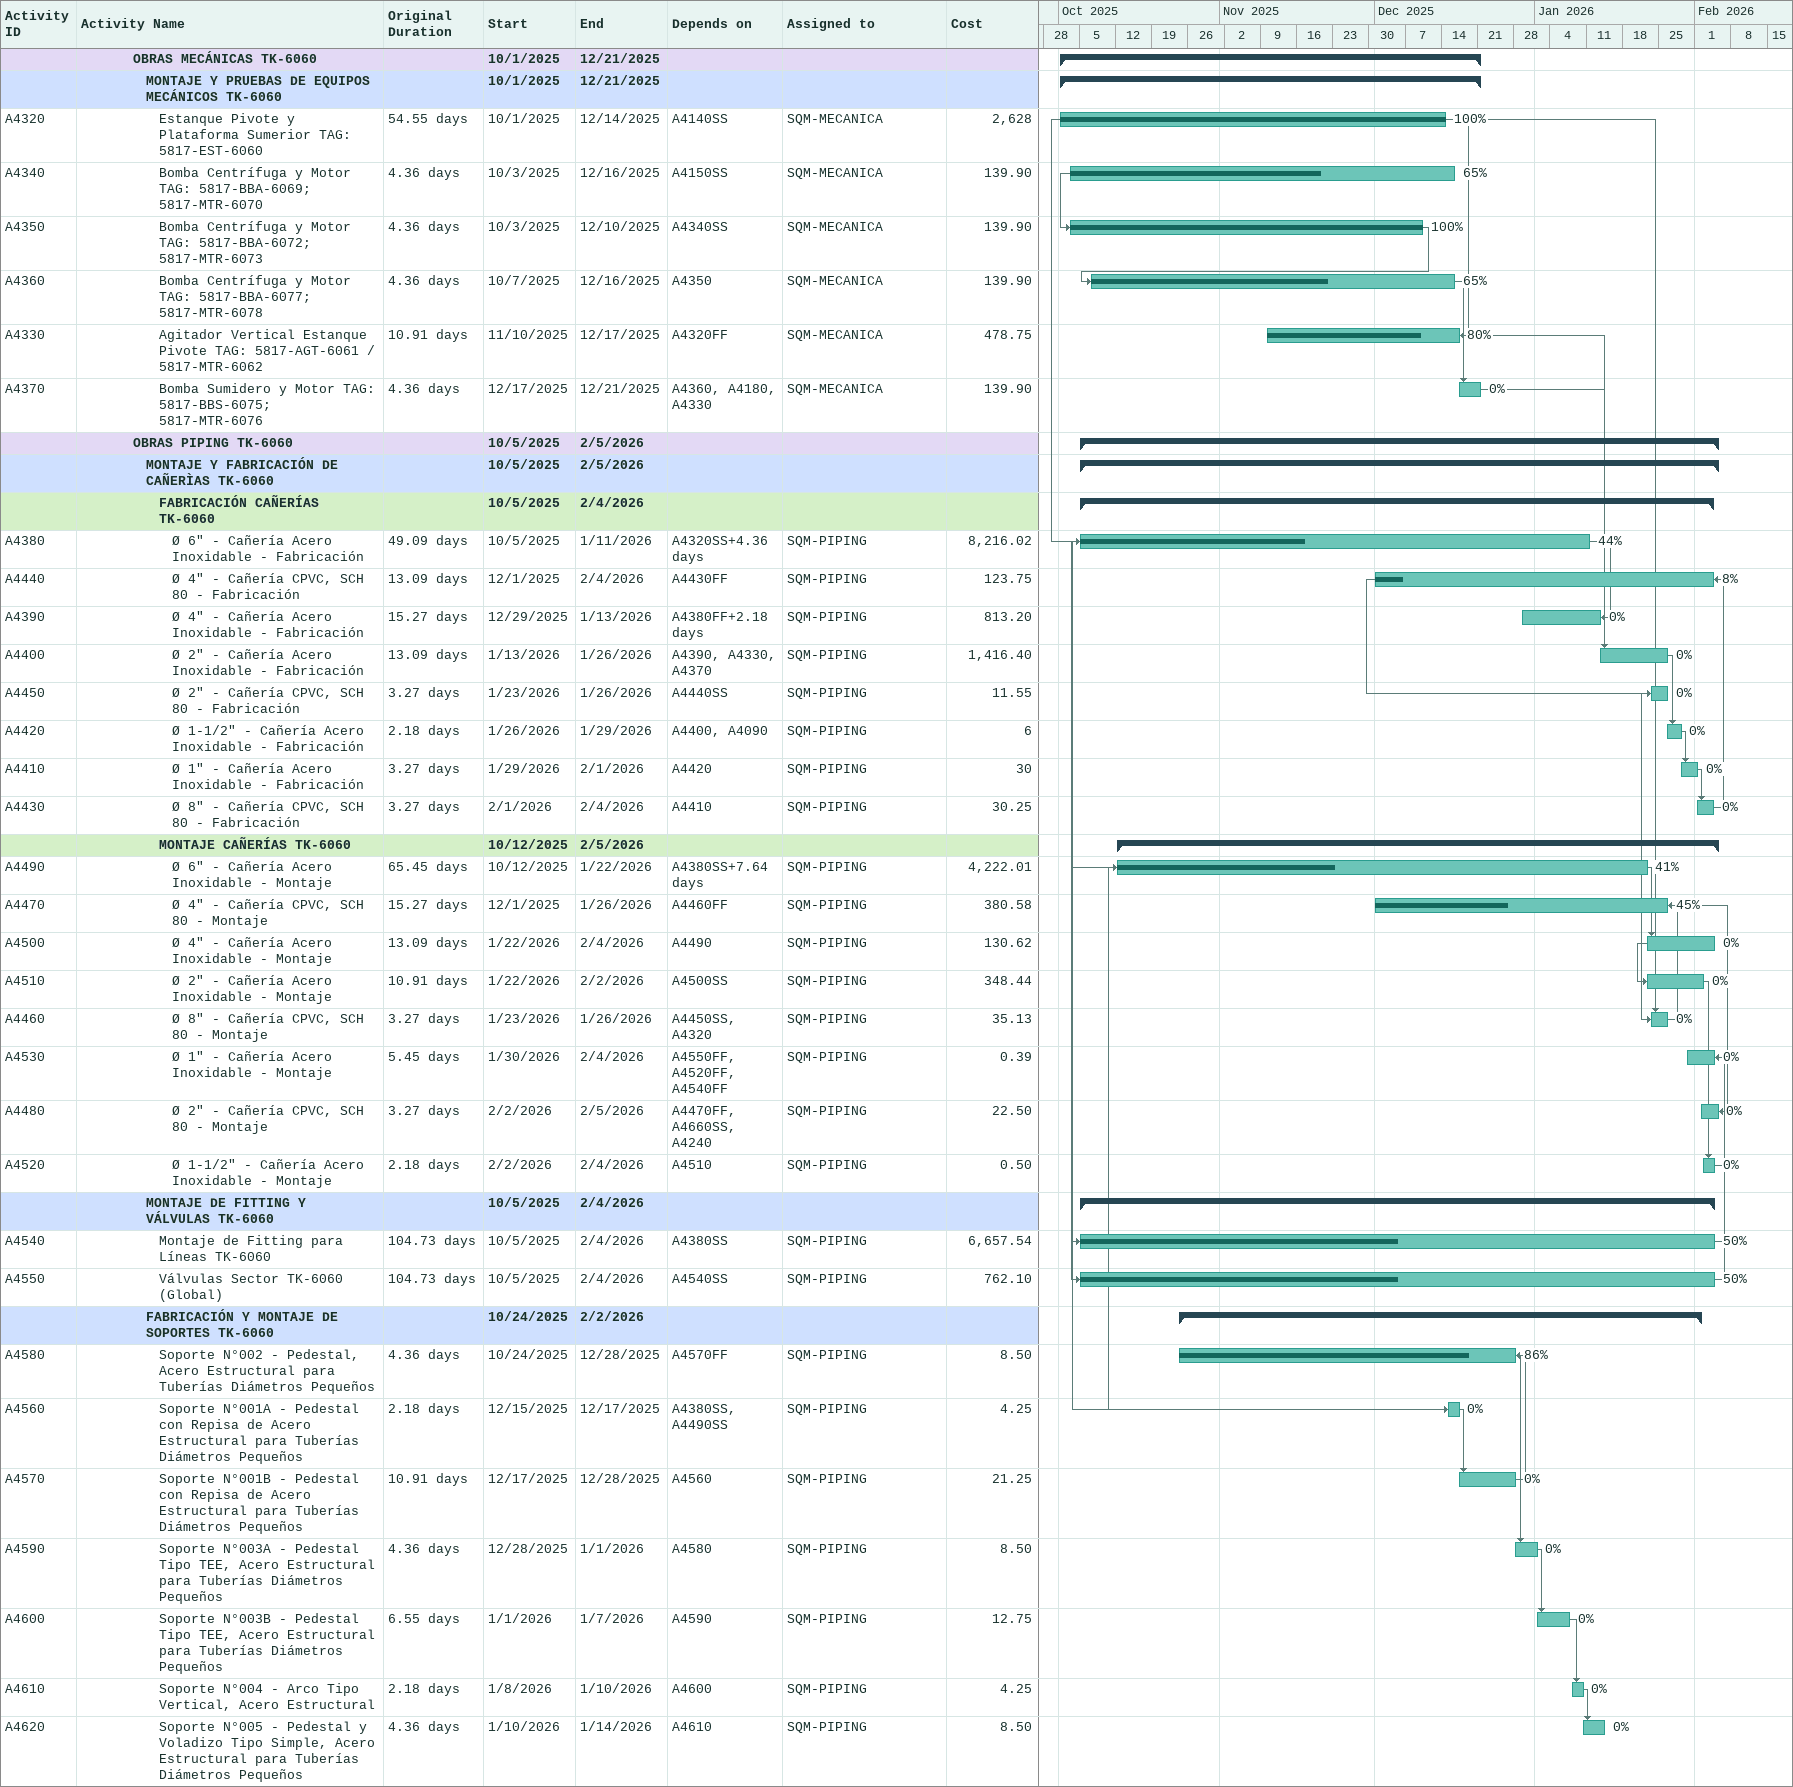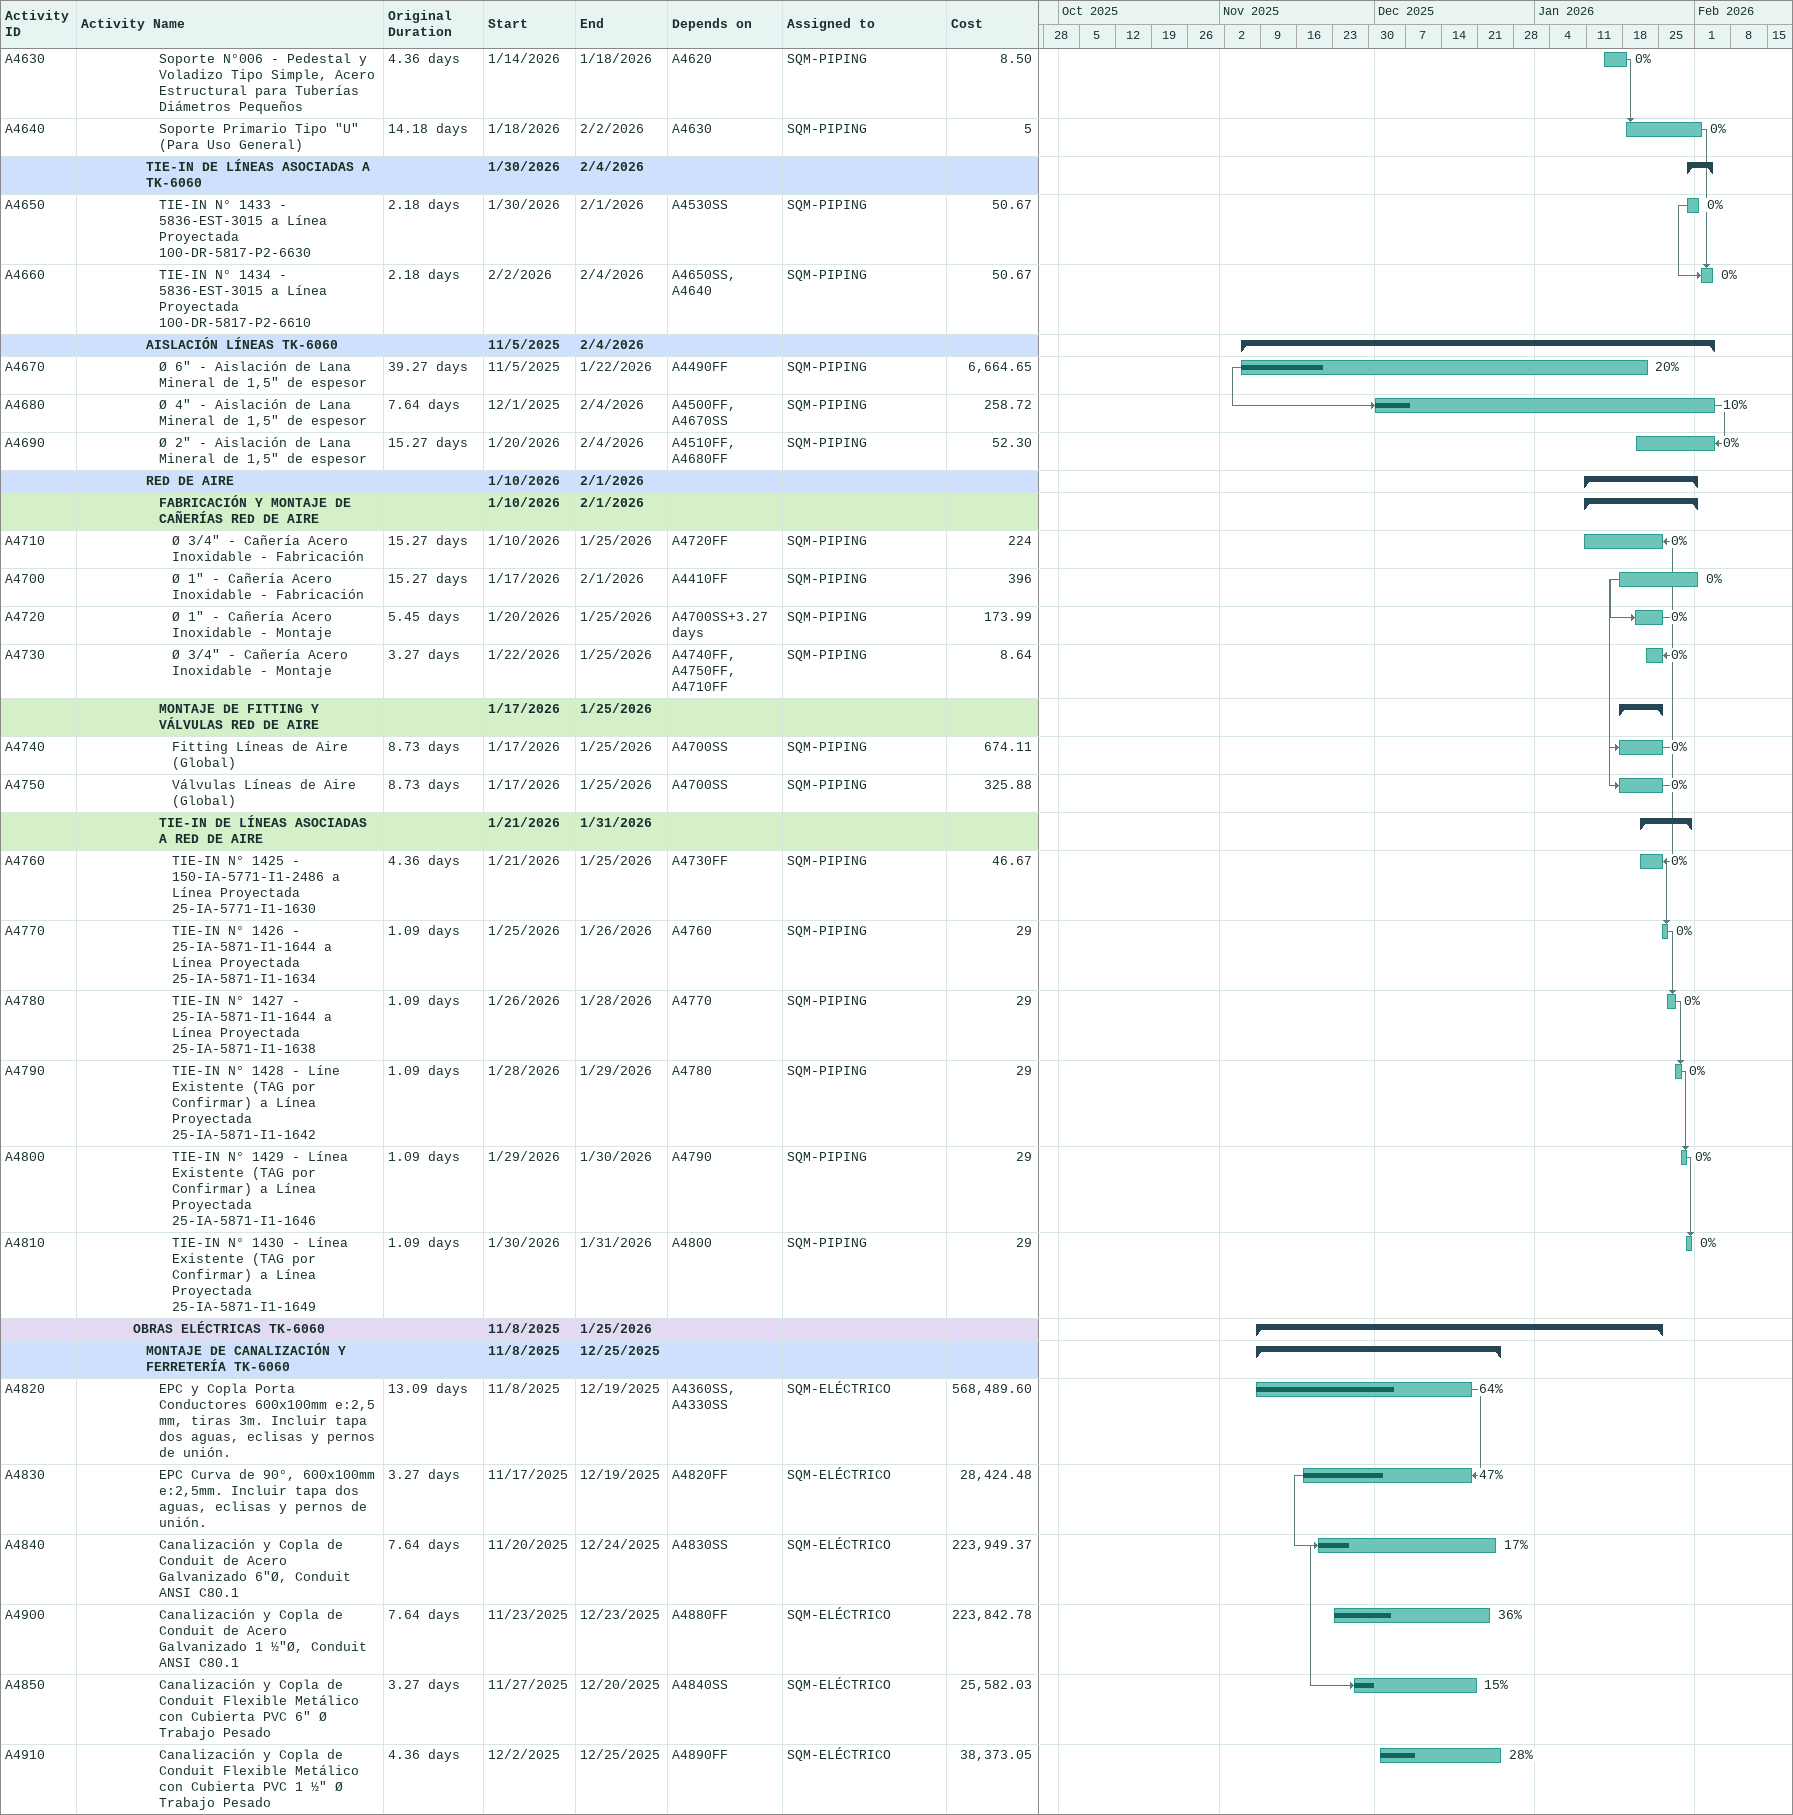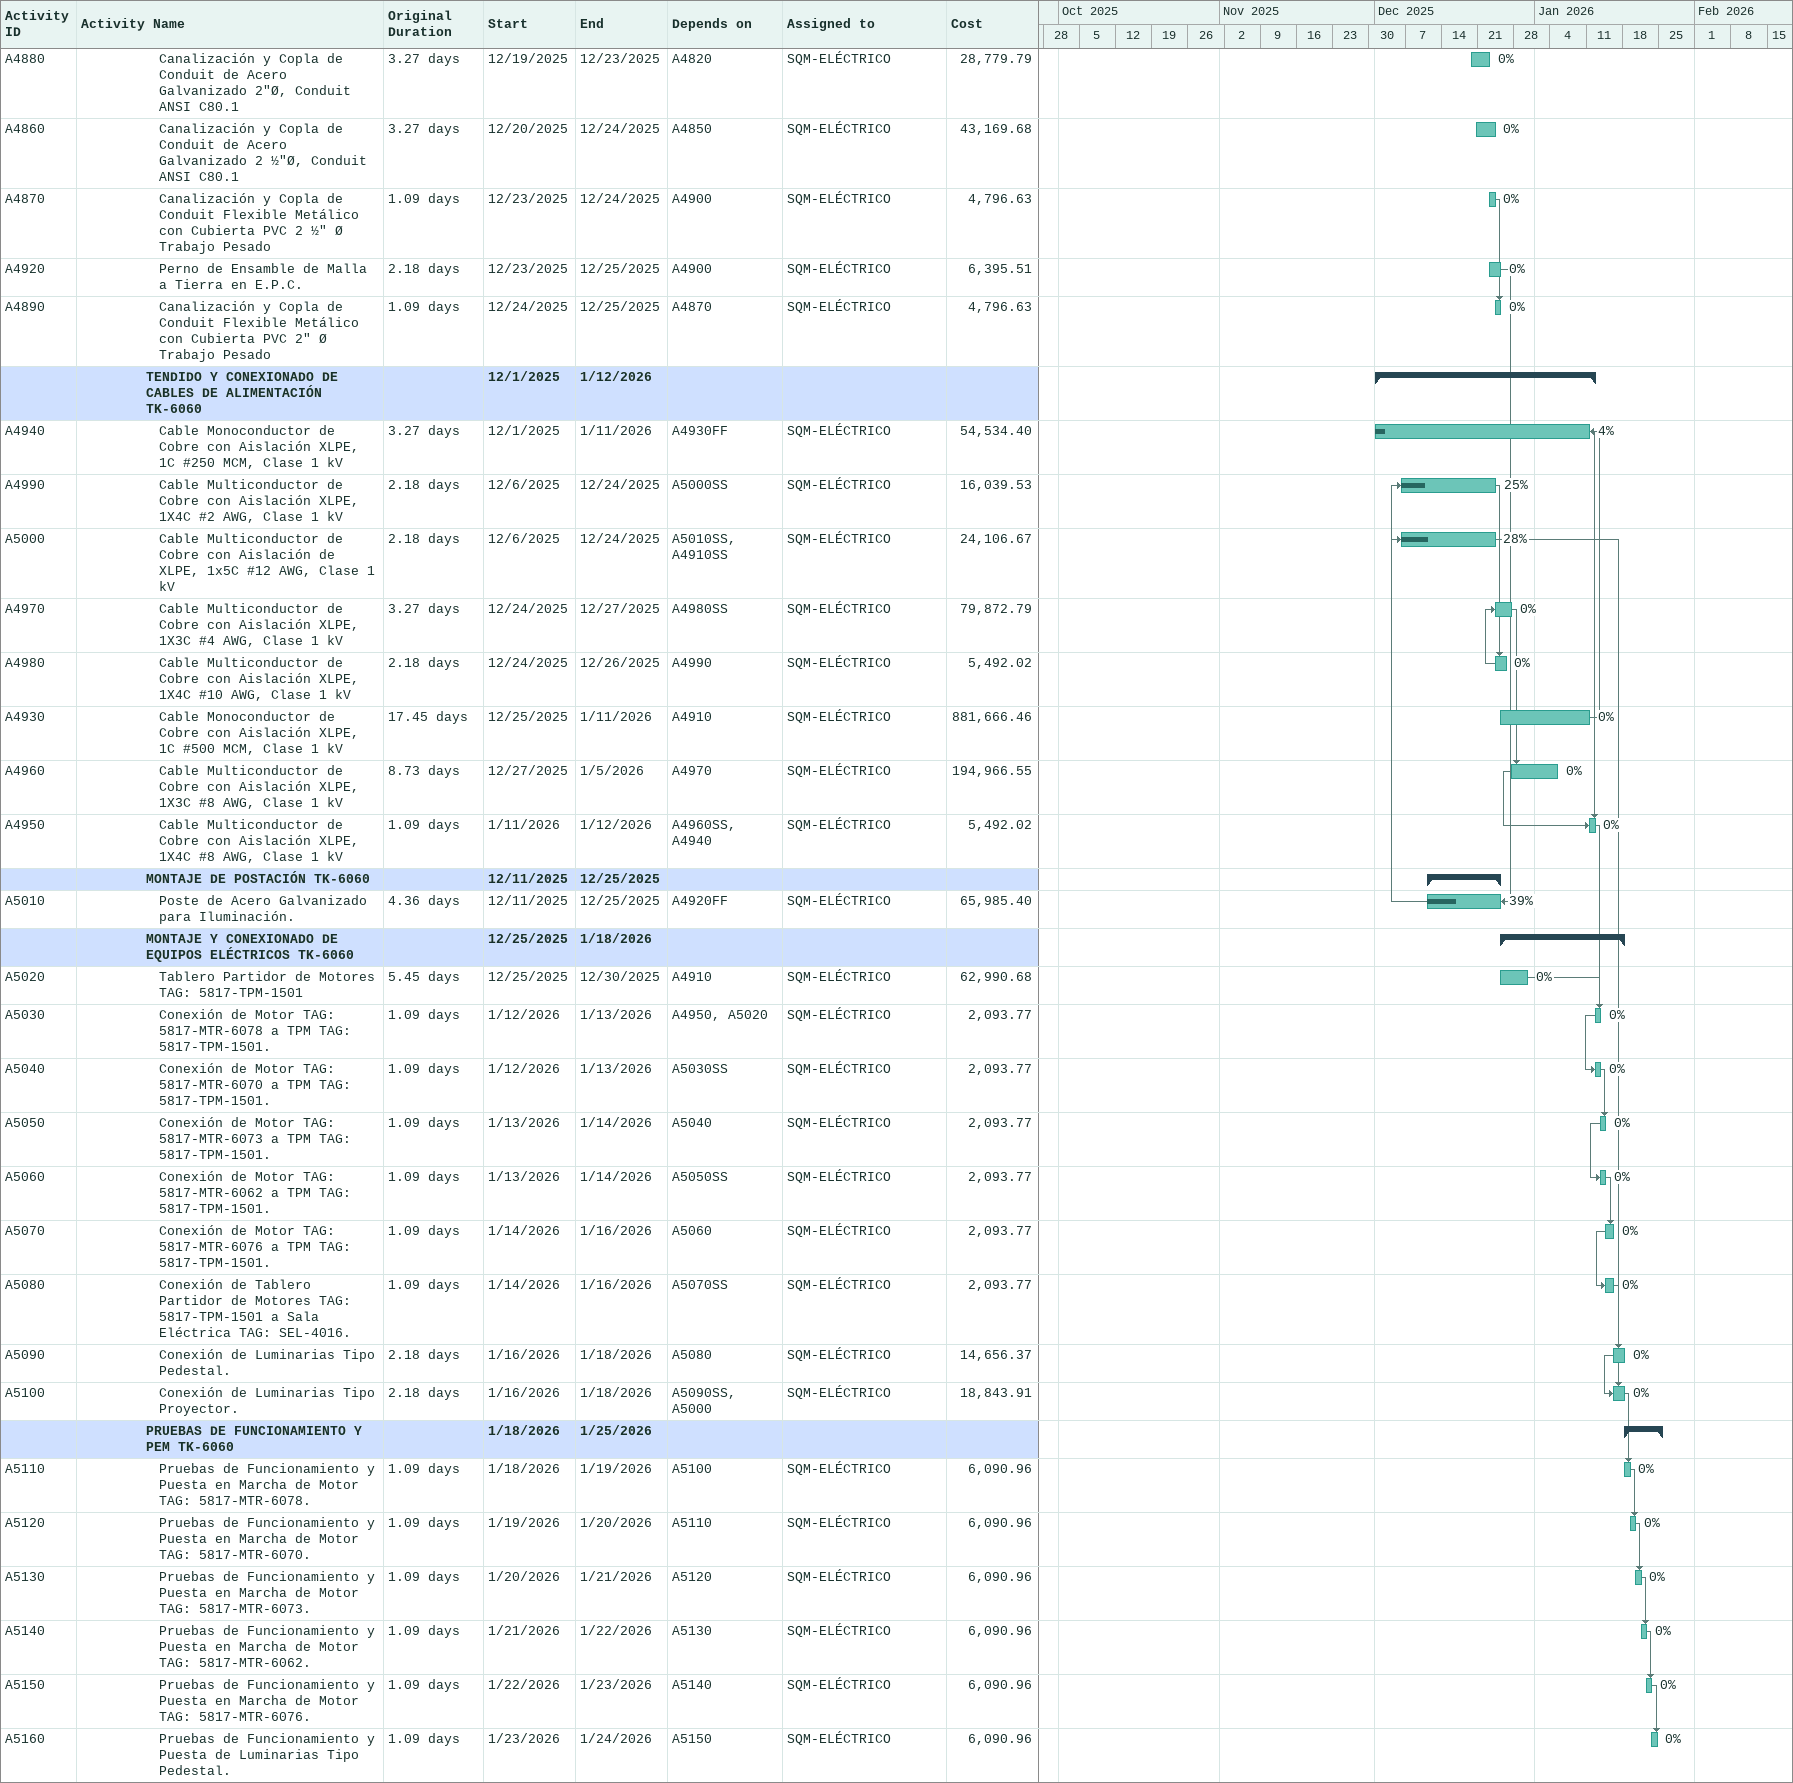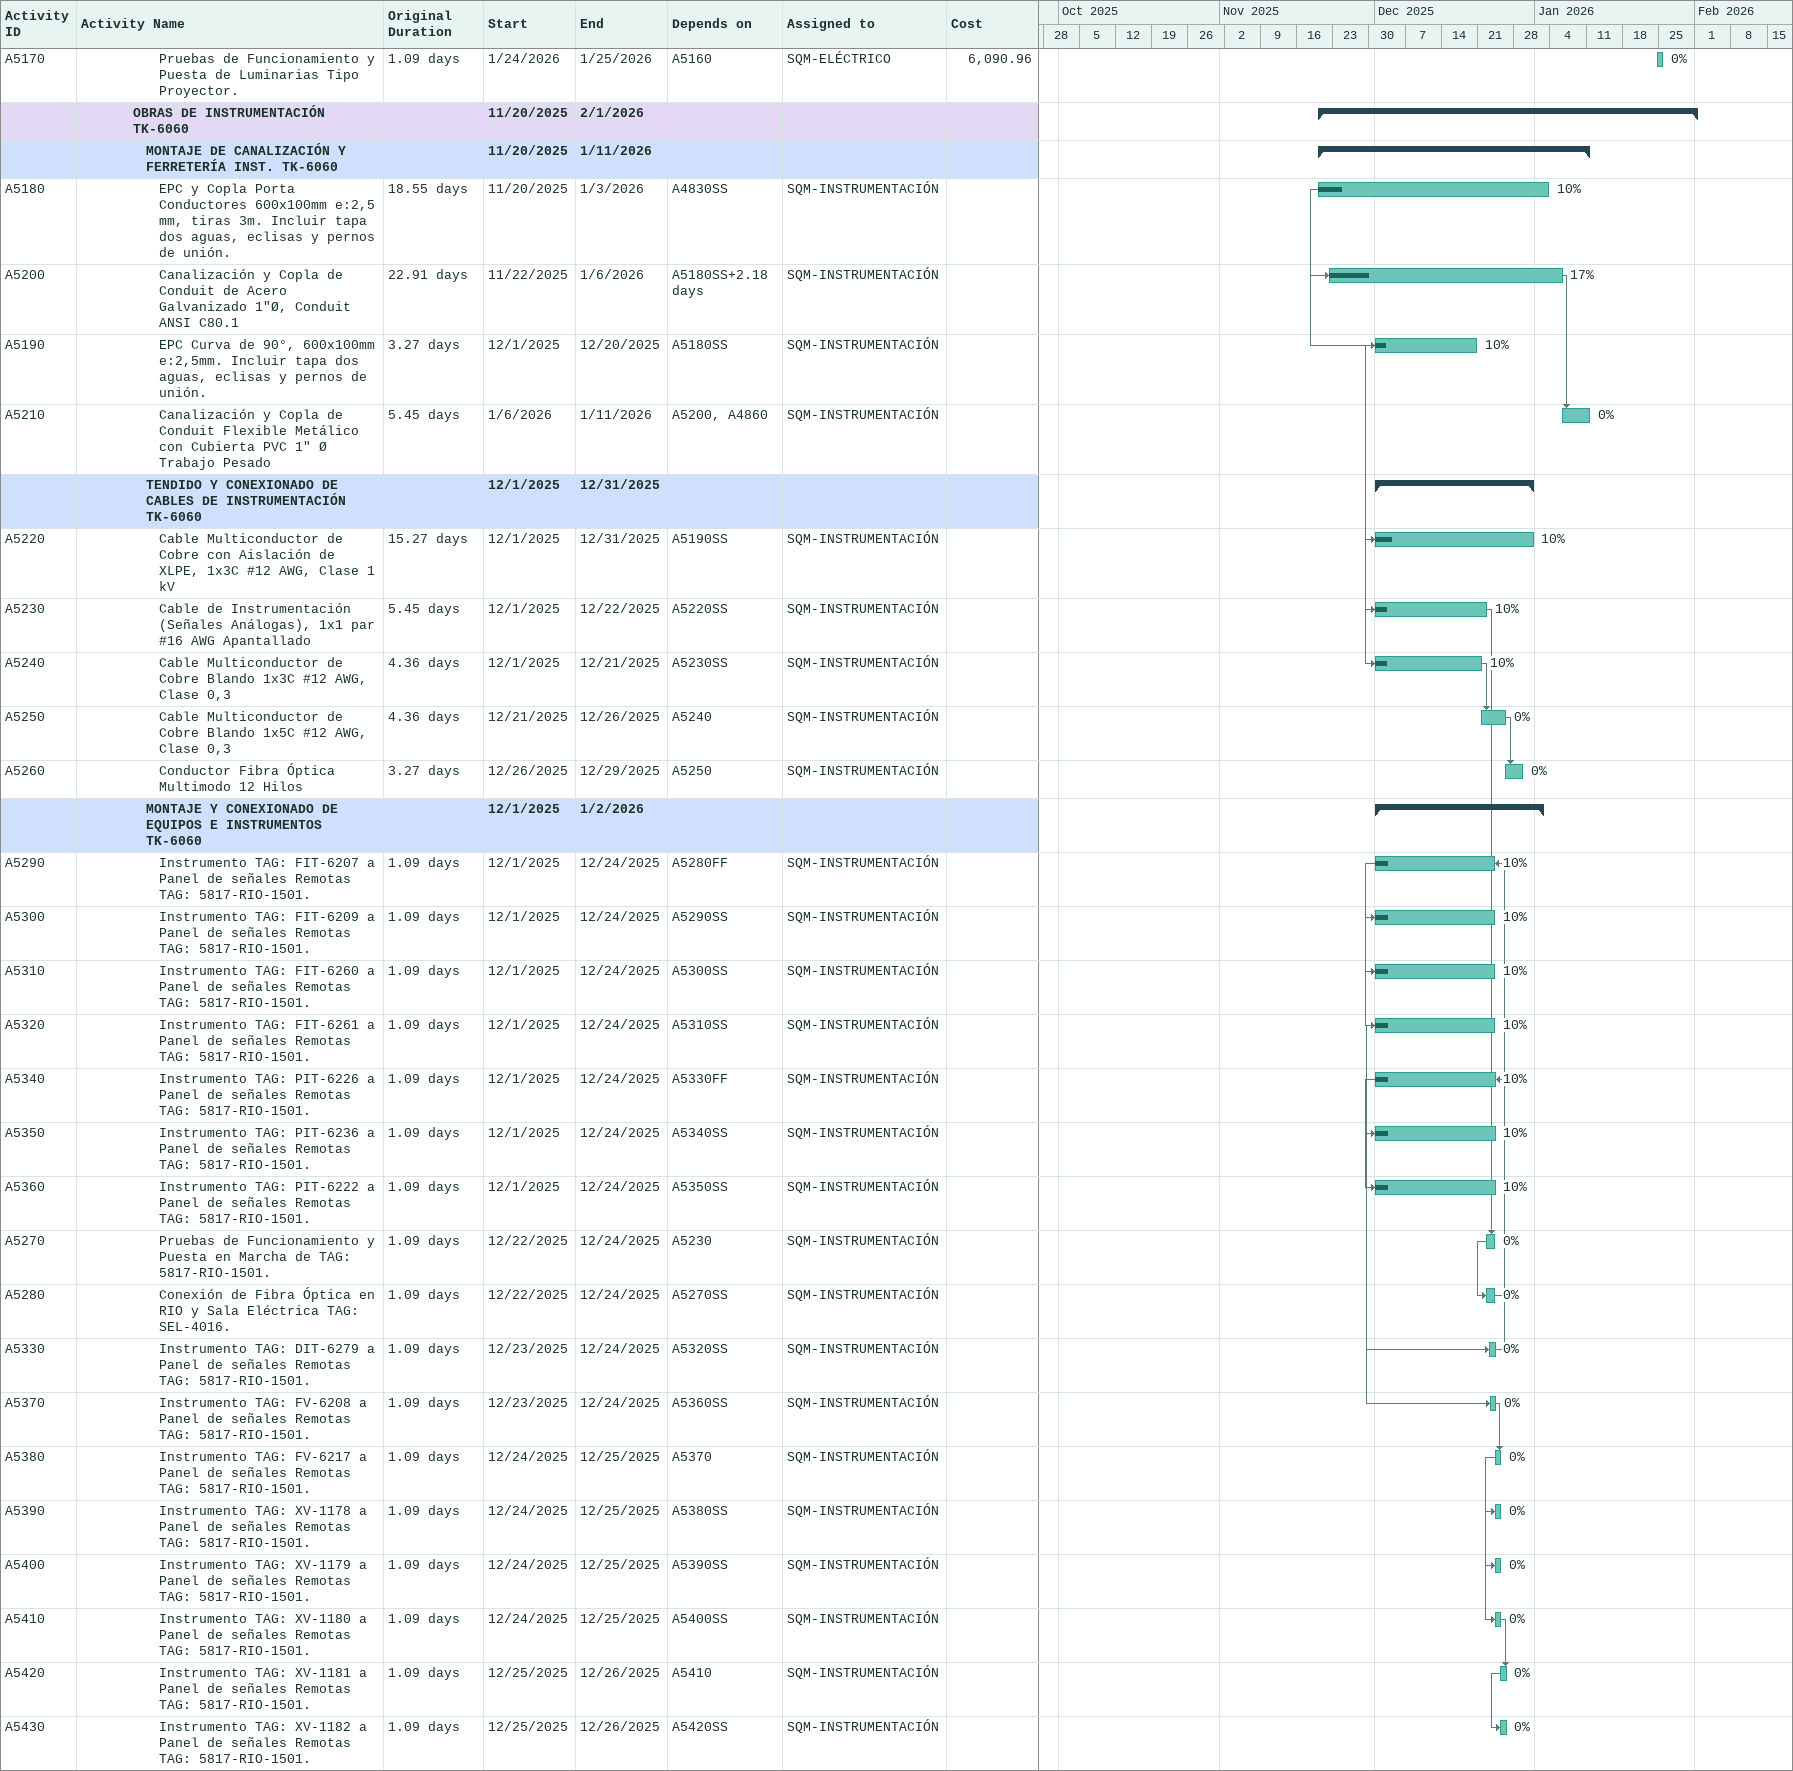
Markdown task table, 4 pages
| ID | Level | Task | Original duration | Start | Finish | Predecessors | Resources | % complete | Cost |
|---|---|---|---|---|---|---|---|---|---|
|  | 5 | **OBRAS MECÁNICAS TK-6060** |  | 2025-10-01 | 2025-12-21 |  |  |  |  |
|  | 6 | **MONTAJE Y PRUEBAS DE EQUIPOS MECÁNICOS TK-6060** |  | 2025-10-01 | 2025-12-21 |  |  |  |  |
| A4320 | 7 | Estanque Pivote y Plataforma Sumerior TAG: 5817-EST-6060 | 54.55d | 2025-10-01 | 2025-12-14 | A4140SS | SQM-MECANICA | 100 | 2628 |
| A4340 | 7 | Bomba Centrífuga y Motor TAG: 5817-BBA-6069; 5817-MTR-6070 | 4.36d | 2025-10-03 | 2025-12-16 | A4150SS | SQM-MECANICA | 65 | 139.90 |
| A4350 | 7 | Bomba Centrífuga y Motor TAG: 5817-BBA-6072; 5817-MTR-6073 | 4.36d | 2025-10-03 | 2025-12-10 | A4340SS | SQM-MECANICA | 100 | 139.90 |
| A4360 | 7 | Bomba Centrífuga y Motor TAG: 5817-BBA-6077; 5817-MTR-6078 | 4.36d | 2025-10-07 | 2025-12-16 | A4350 | SQM-MECANICA | 65 | 139.90 |
| A4330 | 7 | Agitador Vertical Estanque Pivote TAG: 5817-AGT-6061 / 5817-MTR-6062 | 10.91d | 2025-11-10 | 2025-12-17 | A4320FF | SQM-MECANICA | 80 | 478.75 |
| A4370 | 7 | Bomba Sumidero y Motor TAG: 5817-BBS-6075; 5817-MTR-6076 | 4.36d | 2025-12-17 | 2025-12-21 | A4360, A4180, A4330 | SQM-MECANICA | 0 | 139.90 |
|  | 5 | **OBRAS PIPING TK-6060** |  | 2025-10-05 | 2026-02-05 |  |  |  |  |
|  | 6 | **MONTAJE Y FABRICACIÓN DE CAÑERÌAS TK-6060** |  | 2025-10-05 | 2026-02-05 |  |  |  |  |
|  | 7 | **FABRICACIÓN CAÑERÍAS TK-6060** |  | 2025-10-05 | 2026-02-04 |  |  |  |  |
| A4380 | 8 | Ø 6" - Cañería Acero Inoxidable - Fabricación | 49.09d | 2025-10-05 | 2026-01-11 | A4320SS+4.36d | SQM-PIPING | 44 | 8216.02 |
| A4440 | 8 | Ø 4" - Cañería CPVC, SCH 80 - Fabricación | 13.09d | 2025-12-01 | 2026-02-04 | A4430FF | SQM-PIPING | 8 | 123.75 |
| A4390 | 8 | Ø 4" - Cañería Acero Inoxidable - Fabricación | 15.27d | 2025-12-29 | 2026-01-13 | A4380FF+2.18d | SQM-PIPING | 0 | 813.20 |
| A4400 | 8 | Ø 2" - Cañería Acero Inoxidable - Fabricación | 13.09d | 2026-01-13 | 2026-01-26 | A4390, A4330, A4370 | SQM-PIPING | 0 | 1416.40 |
| A4450 | 8 | Ø 2" - Cañería CPVC, SCH 80 - Fabricación | 3.27d | 2026-01-23 | 2026-01-26 | A4440SS | SQM-PIPING | 0 | 11.55 |
| A4420 | 8 | Ø 1-1/2" - Cañería Acero Inoxidable - Fabricación | 2.18d | 2026-01-26 | 2026-01-29 | A4400, A4090 | SQM-PIPING | 0 | 6 |
| A4410 | 8 | Ø 1" - Cañería Acero Inoxidable - Fabricación | 3.27d | 2026-01-29 | 2026-02-01 | A4420 | SQM-PIPING | 0 | 30 |
| A4430 | 8 | Ø 8" - Cañería CPVC, SCH 80 - Fabricación | 3.27d | 2026-02-01 | 2026-02-04 | A4410 | SQM-PIPING | 0 | 30.25 |
|  | 7 | **MONTAJE CAÑERÍAS TK-6060** |  | 2025-10-12 | 2026-02-05 |  |  |  |  |
| A4490 | 8 | Ø 6" - Cañería Acero Inoxidable - Montaje | 65.45d | 2025-10-12 | 2026-01-22 | A4380SS+7.64d | SQM-PIPING | 41 | 4222.01 |
| A4470 | 8 | Ø 4" - Cañería CPVC, SCH 80 - Montaje | 15.27d | 2025-12-01 | 2026-01-26 | A4460FF | SQM-PIPING | 45 | 380.58 |
| A4500 | 8 | Ø 4" - Cañería Acero Inoxidable - Montaje | 13.09d | 2026-01-22 | 2026-02-04 | A4490 | SQM-PIPING | 0 | 130.62 |
| A4510 | 8 | Ø 2" - Cañería Acero Inoxidable - Montaje | 10.91d | 2026-01-22 | 2026-02-02 | A4500SS | SQM-PIPING | 0 | 348.44 |
| A4460 | 8 | Ø 8" - Cañería CPVC, SCH 80 - Montaje | 3.27d | 2026-01-23 | 2026-01-26 | A4450SS, A4320 | SQM-PIPING | 0 | 35.13 |
| A4530 | 8 | Ø 1" - Cañería Acero Inoxidable - Montaje | 5.45d | 2026-01-30 | 2026-02-04 | A4550FF, A4520FF, A4540FF | SQM-PIPING | 0 | 0.39 |
| A4480 | 8 | Ø 2" - Cañería CPVC, SCH 80 - Montaje | 3.27d | 2026-02-02 | 2026-02-05 | A4470FF, A4660SS, A4240 | SQM-PIPING | 0 | 22.50 |
| A4520 | 8 | Ø 1-1/2" - Cañería Acero Inoxidable - Montaje | 2.18d | 2026-02-02 | 2026-02-04 | A4510 | SQM-PIPING | 0 | 0.50 |
|  | 6 | **MONTAJE DE FITTING Y VÁLVULAS TK-6060** |  | 2025-10-05 | 2026-02-04 |  |  |  |  |
| A4540 | 7 | Montaje de Fitting para Líneas TK-6060 | 104.73d | 2025-10-05 | 2026-02-04 | A4380SS | SQM-PIPING | 50 | 6657.54 |
| A4550 | 7 | Válvulas Sector TK-6060 (Global) | 104.73d | 2025-10-05 | 2026-02-04 | A4540SS | SQM-PIPING | 50 | 762.10 |
|  | 6 | **FABRICACIÓN Y MONTAJE DE SOPORTES TK-6060** |  | 2025-10-24 | 2026-02-02 |  |  |  |  |
| A4580 | 7 | Soporte N°002 - Pedestal, Acero Estructural para Tuberías Diámetros Pequeños | 4.36d | 2025-10-24 | 2025-12-28 | A4570FF | SQM-PIPING | 86 | 8.50 |
| A4560 | 7 | Soporte N°001A - Pedestal con Repisa de Acero Estructural para Tuberías Diámetros Pequeños | 2.18d | 2025-12-15 | 2025-12-17 | A4380SS, A4490SS | SQM-PIPING | 0 | 4.25 |
| A4570 | 7 | Soporte N°001B - Pedestal con Repisa de Acero Estructural para Tuberías Diámetros Pequeños | 10.91d | 2025-12-17 | 2025-12-28 | A4560 | SQM-PIPING | 0 | 21.25 |
| A4590 | 7 | Soporte N°003A - Pedestal Tipo TEE, Acero Estructural para Tuberías Diámetros Pequeños | 4.36d | 2025-12-28 | 2026-01-01 | A4580 | SQM-PIPING | 0 | 8.50 |
| A4600 | 7 | Soporte N°003B - Pedestal Tipo TEE, Acero Estructural para Tuberías Diámetros Pequeños | 6.55d | 2026-01-01 | 2026-01-07 | A4590 | SQM-PIPING | 0 | 12.75 |
| A4610 | 7 | Soporte N°004 - Arco Tipo Vertical, Acero Estructural | 2.18d | 2026-01-08 | 2026-01-10 | A4600 | SQM-PIPING | 0 | 4.25 |
| A4620 | 7 | Soporte N°005 - Pedestal y Voladizo Tipo Simple, Acero Estructural para Tuberías Diámetros Pequeños | 4.36d | 2026-01-10 | 2026-01-14 | A4610 | SQM-PIPING | 0 | 8.50 |
| A4630 | 7 | Soporte N°006 - Pedestal y Voladizo Tipo Simple, Acero Estructural para Tuberías Diámetros Pequeños | 4.36d | 2026-01-14 | 2026-01-18 | A4620 | SQM-PIPING | 0 | 8.50 |
| A4640 | 7 | Soporte Primario Tipo "U" (Para Uso General) | 14.18d | 2026-01-18 | 2026-02-02 | A4630 | SQM-PIPING | 0 | 5 |
|  | 6 | **TIE-IN DE LÍNEAS ASOCIADAS A TK-6060** |  | 2026-01-30 | 2026-02-04 |  |  |  |  |
| A4650 | 7 | TIE-IN N° 1433 - 5836-EST-3015 a Línea Proyectada 100-DR-5817-P2-6630 | 2.18d | 2026-01-30 | 2026-02-01 | A4530SS | SQM-PIPING | 0 | 50.67 |
| A4660 | 7 | TIE-IN N° 1434 - 5836-EST-3015 a Línea Proyectada 100-DR-5817-P2-6610 | 2.18d | 2026-02-02 | 2026-02-04 | A4650SS, A4640 | SQM-PIPING | 0 | 50.67 |
|  | 6 | **AISLACIÓN LÍNEAS TK-6060** |  | 2025-11-05 | 2026-02-04 |  |  |  |  |
| A4670 | 7 | Ø 6" - Aislación de Lana Mineral de 1,5" de espesor | 39.27d | 2025-11-05 | 2026-01-22 | A4490FF | SQM-PIPING | 20 | 6664.65 |
| A4680 | 7 | Ø 4" - Aislación de Lana Mineral de 1,5" de espesor | 7.64d | 2025-12-01 | 2026-02-04 | A4500FF, A4670SS | SQM-PIPING | 10 | 258.72 |
| A4690 | 7 | Ø 2" - Aislación de Lana Mineral de 1,5" de espesor | 15.27d | 2026-01-20 | 2026-02-04 | A4510FF, A4680FF | SQM-PIPING | 0 | 52.30 |
|  | 6 | **RED DE AIRE** |  | 2026-01-10 | 2026-02-01 |  |  |  |  |
|  | 7 | **FABRICACIÓN Y MONTAJE DE CAÑERÍAS RED DE AIRE** |  | 2026-01-10 | 2026-02-01 |  |  |  |  |
| A4710 | 8 | Ø 3/4" - Cañería Acero Inoxidable - Fabricación | 15.27d | 2026-01-10 | 2026-01-25 | A4720FF | SQM-PIPING | 0 | 224 |
| A4700 | 8 | Ø 1" - Cañería Acero Inoxidable - Fabricación | 15.27d | 2026-01-17 | 2026-02-01 | A4410FF | SQM-PIPING | 0 | 396 |
| A4720 | 8 | Ø 1" - Cañería Acero Inoxidable - Montaje | 5.45d | 2026-01-20 | 2026-01-25 | A4700SS+3.27d | SQM-PIPING | 0 | 173.99 |
| A4730 | 8 | Ø 3/4" - Cañería Acero Inoxidable - Montaje | 3.27d | 2026-01-22 | 2026-01-25 | A4740FF, A4750FF, A4710FF | SQM-PIPING | 0 | 8.64 |
|  | 7 | **MONTAJE DE FITTING Y VÁLVULAS RED DE AIRE** |  | 2026-01-17 | 2026-01-25 |  |  |  |  |
| A4740 | 8 | Fitting Líneas de Aire (Global) | 8.73d | 2026-01-17 | 2026-01-25 | A4700SS | SQM-PIPING | 0 | 674.11 |
| A4750 | 8 | Válvulas Líneas de Aire (Global) | 8.73d | 2026-01-17 | 2026-01-25 | A4700SS | SQM-PIPING | 0 | 325.88 |
|  | 7 | **TIE-IN DE LÍNEAS ASOCIADAS A RED DE AIRE** |  | 2026-01-21 | 2026-01-31 |  |  |  |  |
| A4760 | 8 | TIE-IN N° 1425 - 150-IA-5771-I1-2486 a Línea Proyectada 25-IA-5771-I1-1630 | 4.36d | 2026-01-21 | 2026-01-25 | A4730FF | SQM-PIPING | 0 | 46.67 |
| A4770 | 8 | TIE-IN N° 1426 - 25-IA-5871-I1-1644 a Línea Proyectada 25-IA-5871-I1-1634 | 1.09d | 2026-01-25 | 2026-01-26 | A4760 | SQM-PIPING | 0 | 29 |
| A4780 | 8 | TIE-IN N° 1427 - 25-IA-5871-I1-1644 a Línea Proyectada 25-IA-5871-I1-1638 | 1.09d | 2026-01-26 | 2026-01-28 | A4770 | SQM-PIPING | 0 | 29 |
| A4790 | 8 | TIE-IN N° 1428 - Líne Existente (TAG por Confirmar) a Línea Proyectada 25-IA-5871-I1-1642 | 1.09d | 2026-01-28 | 2026-01-29 | A4780 | SQM-PIPING | 0 | 29 |
| A4800 | 8 | TIE-IN N° 1429 - Línea Existente (TAG por Confirmar) a Línea Proyectada 25-IA-5871-I1-1646 | 1.09d | 2026-01-29 | 2026-01-30 | A4790 | SQM-PIPING | 0 | 29 |
| A4810 | 8 | TIE-IN N° 1430 - Línea Existente (TAG por Confirmar) a Línea Proyectada 25-IA-5871-I1-1649 | 1.09d | 2026-01-30 | 2026-01-31 | A4800 | SQM-PIPING | 0 | 29 |
|  | 5 | **OBRAS ELÉCTRICAS TK-6060** |  | 2025-11-08 | 2026-01-25 |  |  |  |  |
|  | 6 | **MONTAJE DE CANALIZACIÓN Y FERRETERÍA TK-6060** |  | 2025-11-08 | 2025-12-25 |  |  |  |  |
| A4820 | 7 | EPC y Copla Porta Conductores 600x100mm e:2,5 mm, tiras 3m. Incluir tapa dos aguas, eclisas y pernos de unión. | 13.09d | 2025-11-08 | 2025-12-19 | A4360SS, A4330SS | SQM-ELÉCTRICO | 64 | 568489.60 |
| A4830 | 7 | EPC Curva de 90°, 600x100mm e:2,5mm. Incluir tapa dos aguas, eclisas y pernos de unión. | 3.27d | 2025-11-17 | 2025-12-19 | A4820FF | SQM-ELÉCTRICO | 47 | 28424.48 |
| A4840 | 7 | Canalización y Copla de Conduit de Acero Galvanizado 6"Ø, Conduit ANSI C80.1 | 7.64d | 2025-11-20 | 2025-12-24 | A4830SS | SQM-ELÉCTRICO | 17 | 223949.37 |
| A4900 | 7 | Canalización y Copla de Conduit de Acero Galvanizado 1 ½"Ø, Conduit ANSI C80.1 | 7.64d | 2025-11-23 | 2025-12-23 | A4880FF | SQM-ELÉCTRICO | 36 | 223842.78 |
| A4850 | 7 | Canalización y Copla de Conduit Flexible Metálico con Cubierta PVC 6" Ø Trabajo Pesado | 3.27d | 2025-11-27 | 2025-12-20 | A4840SS | SQM-ELÉCTRICO | 15 | 25582.03 |
| A4910 | 7 | Canalización y Copla de Conduit Flexible Metálico con Cubierta PVC 1 ½" Ø Trabajo Pesado | 4.36d | 2025-12-02 | 2025-12-25 | A4890FF | SQM-ELÉCTRICO | 28 | 38373.05 |
| A4880 | 7 | Canalización y Copla de Conduit de Acero Galvanizado 2"Ø, Conduit ANSI C80.1 | 3.27d | 2025-12-19 | 2025-12-23 | A4820 | SQM-ELÉCTRICO | 0 | 28779.79 |
| A4860 | 7 | Canalización y Copla de Conduit de Acero Galvanizado 2 ½"Ø, Conduit ANSI C80.1 | 3.27d | 2025-12-20 | 2025-12-24 | A4850 | SQM-ELÉCTRICO | 0 | 43169.68 |
| A4870 | 7 | Canalización y Copla de Conduit Flexible Metálico con Cubierta PVC 2 ½" Ø Trabajo Pesado | 1.09d | 2025-12-23 | 2025-12-24 | A4900 | SQM-ELÉCTRICO | 0 | 4796.63 |
| A4920 | 7 | Perno de Ensamble de Malla a Tierra en E.P.C. | 2.18d | 2025-12-23 | 2025-12-25 | A4900 | SQM-ELÉCTRICO | 0 | 6395.51 |
| A4890 | 7 | Canalización y Copla de Conduit Flexible Metálico con Cubierta PVC 2" Ø Trabajo Pesado | 1.09d | 2025-12-24 | 2025-12-25 | A4870 | SQM-ELÉCTRICO | 0 | 4796.63 |
|  | 6 | **TENDIDO Y CONEXIONADO DE CABLES DE ALIMENTACIÓN TK-6060** |  | 2025-12-01 | 2026-01-12 |  |  |  |  |
| A4940 | 7 | Cable Monoconductor de Cobre con Aislación XLPE, 1C #250 MCM, Clase 1 kV | 3.27d | 2025-12-01 | 2026-01-11 | A4930FF | SQM-ELÉCTRICO | 4 | 54534.40 |
| A4990 | 7 | Cable Multiconductor de Cobre con Aislación XLPE, 1X4C #2 AWG, Clase 1 kV | 2.18d | 2025-12-06 | 2025-12-24 | A5000SS | SQM-ELÉCTRICO | 25 | 16039.53 |
| A5000 | 7 | Cable Multiconductor de Cobre con Aislación de XLPE, 1x5C #12 AWG, Clase 1 kV | 2.18d | 2025-12-06 | 2025-12-24 | A5010SS, A4910SS | SQM-ELÉCTRICO | 28 | 24106.67 |
| A4970 | 7 | Cable Multiconductor de Cobre con Aislación XLPE, 1X3C #4 AWG, Clase 1 kV | 3.27d | 2025-12-24 | 2025-12-27 | A4980SS | SQM-ELÉCTRICO | 0 | 79872.79 |
| A4980 | 7 | Cable Multiconductor de Cobre con Aislación XLPE, 1X4C #10 AWG, Clase 1 kV | 2.18d | 2025-12-24 | 2025-12-26 | A4990 | SQM-ELÉCTRICO | 0 | 5492.02 |
| A4930 | 7 | Cable Monoconductor de Cobre con Aislación XLPE, 1C #500 MCM, Clase 1 kV | 17.45d | 2025-12-25 | 2026-01-11 | A4910 | SQM-ELÉCTRICO | 0 | 881666.46 |
| A4960 | 7 | Cable Multiconductor de Cobre con Aislación XLPE, 1X3C #8 AWG, Clase 1 kV | 8.73d | 2025-12-27 | 2026-01-05 | A4970 | SQM-ELÉCTRICO | 0 | 194966.55 |
| A4950 | 7 | Cable Multiconductor de Cobre con Aislación XLPE, 1X4C #8 AWG, Clase 1 kV | 1.09d | 2026-01-11 | 2026-01-12 | A4960SS, A4940 | SQM-ELÉCTRICO | 0 | 5492.02 |
|  | 6 | **MONTAJE DE POSTACIÓN TK-6060** |  | 2025-12-11 | 2025-12-25 |  |  |  |  |
| A5010 | 7 | Poste de Acero Galvanizado para Iluminación. | 4.36d | 2025-12-11 | 2025-12-25 | A4920FF | SQM-ELÉCTRICO | 39 | 65985.40 |
|  | 6 | **MONTAJE Y CONEXIONADO DE EQUIPOS ELÉCTRICOS TK-6060** |  | 2025-12-25 | 2026-01-18 |  |  |  |  |
| A5020 | 7 | Tablero Partidor de Motores TAG: 5817-TPM-1501 | 5.45d | 2025-12-25 | 2025-12-30 | A4910 | SQM-ELÉCTRICO | 0 | 62990.68 |
| A5030 | 7 | Conexión de Motor TAG: 5817-MTR-6078 a TPM TAG: 5817-TPM-1501. | 1.09d | 2026-01-12 | 2026-01-13 | A4950, A5020 | SQM-ELÉCTRICO | 0 | 2093.77 |
| A5040 | 7 | Conexión de Motor TAG: 5817-MTR-6070 a TPM TAG: 5817-TPM-1501. | 1.09d | 2026-01-12 | 2026-01-13 | A5030SS | SQM-ELÉCTRICO | 0 | 2093.77 |
| A5050 | 7 | Conexión de Motor TAG: 5817-MTR-6073 a TPM TAG: 5817-TPM-1501. | 1.09d | 2026-01-13 | 2026-01-14 | A5040 | SQM-ELÉCTRICO | 0 | 2093.77 |
| A5060 | 7 | Conexión de Motor TAG: 5817-MTR-6062 a TPM TAG: 5817-TPM-1501. | 1.09d | 2026-01-13 | 2026-01-14 | A5050SS | SQM-ELÉCTRICO | 0 | 2093.77 |
| A5070 | 7 | Conexión de Motor TAG: 5817-MTR-6076 a TPM TAG: 5817-TPM-1501. | 1.09d | 2026-01-14 | 2026-01-16 | A5060 | SQM-ELÉCTRICO | 0 | 2093.77 |
| A5080 | 7 | Conexión de Tablero Partidor de Motores TAG: 5817-TPM-1501 a Sala Eléctrica TAG: SEL-4016. | 1.09d | 2026-01-14 | 2026-01-16 | A5070SS | SQM-ELÉCTRICO | 0 | 2093.77 |
| A5090 | 7 | Conexión de Luminarias Tipo Pedestal. | 2.18d | 2026-01-16 | 2026-01-18 | A5080 | SQM-ELÉCTRICO | 0 | 14656.37 |
| A5100 | 7 | Conexión de Luminarias Tipo Proyector. | 2.18d | 2026-01-16 | 2026-01-18 | A5090SS, A5000 | SQM-ELÉCTRICO | 0 | 18843.91 |
|  | 6 | **PRUEBAS DE FUNCIONAMIENTO Y PEM TK-6060** |  | 2026-01-18 | 2026-01-25 |  |  |  |  |
| A5110 | 7 | Pruebas de Funcionamiento y Puesta en Marcha de Motor TAG: 5817-MTR-6078. | 1.09d | 2026-01-18 | 2026-01-19 | A5100 | SQM-ELÉCTRICO | 0 | 6090.96 |
| A5120 | 7 | Pruebas de Funcionamiento y Puesta en Marcha de Motor TAG: 5817-MTR-6070. | 1.09d | 2026-01-19 | 2026-01-20 | A5110 | SQM-ELÉCTRICO | 0 | 6090.96 |
| A5130 | 7 | Pruebas de Funcionamiento y Puesta en Marcha de Motor TAG: 5817-MTR-6073. | 1.09d | 2026-01-20 | 2026-01-21 | A5120 | SQM-ELÉCTRICO | 0 | 6090.96 |
| A5140 | 7 | Pruebas de Funcionamiento y Puesta en Marcha de Motor TAG: 5817-MTR-6062. | 1.09d | 2026-01-21 | 2026-01-22 | A5130 | SQM-ELÉCTRICO | 0 | 6090.96 |
| A5150 | 7 | Pruebas de Funcionamiento y Puesta en Marcha de Motor TAG: 5817-MTR-6076. | 1.09d | 2026-01-22 | 2026-01-23 | A5140 | SQM-ELÉCTRICO | 0 | 6090.96 |
| A5160 | 7 | Pruebas de Funcionamiento y Puesta de Luminarias Tipo Pedestal. | 1.09d | 2026-01-23 | 2026-01-24 | A5150 | SQM-ELÉCTRICO | 0 | 6090.96 |
| A5170 | 7 | Pruebas de Funcionamiento y Puesta de Luminarias Tipo Proyector. | 1.09d | 2026-01-24 | 2026-01-25 | A5160 | SQM-ELÉCTRICO | 0 | 6090.96 |
|  | 5 | **OBRAS DE INSTRUMENTACIÓN TK-6060** |  | 2025-11-20 | 2026-02-01 |  |  |  |  |
|  | 6 | **MONTAJE DE CANALIZACIÓN Y FERRETERÍA INST. TK-6060** |  | 2025-11-20 | 2026-01-11 |  |  |  |  |
| A5180 | 7 | EPC y Copla Porta Conductores 600x100mm e:2,5 mm, tiras 3m. Incluir tapa dos aguas, eclisas y pernos de unión. | 18.55d | 2025-11-20 | 2026-01-03 | A4830SS | SQM-INSTRUMENTACIÓN | 10 |  |
| A5200 | 7 | Canalización y Copla de Conduit de Acero Galvanizado 1"Ø, Conduit ANSI C80.1 | 22.91d | 2025-11-22 | 2026-01-06 | A5180SS+2.18d | SQM-INSTRUMENTACIÓN | 17 |  |
| A5190 | 7 | EPC Curva de 90°, 600x100mm e:2,5mm. Incluir tapa dos aguas, eclisas y pernos de unión. | 3.27d | 2025-12-01 | 2025-12-20 | A5180SS | SQM-INSTRUMENTACIÓN | 10 |  |
| A5210 | 7 | Canalización y Copla de Conduit Flexible Metálico con Cubierta PVC 1" Ø Trabajo Pesado | 5.45d | 2026-01-06 | 2026-01-11 | A5200, A4860 | SQM-INSTRUMENTACIÓN | 0 |  |
|  | 6 | **TENDIDO Y CONEXIONADO DE CABLES DE INSTRUMENTACIÓN TK-6060** |  | 2025-12-01 | 2025-12-31 |  |  |  |  |
| A5220 | 7 | Cable Multiconductor de Cobre con Aislación de XLPE, 1x3C #12 AWG, Clase 1 kV | 15.27d | 2025-12-01 | 2025-12-31 | A5190SS | SQM-INSTRUMENTACIÓN | 10 |  |
| A5230 | 7 | Cable de Instrumentación (Señales Análogas), 1x1 par #16 AWG Apantallado | 5.45d | 2025-12-01 | 2025-12-22 | A5220SS | SQM-INSTRUMENTACIÓN | 10 |  |
| A5240 | 7 | Cable Multiconductor de Cobre Blando 1x3C #12 AWG, Clase 0,3 | 4.36d | 2025-12-01 | 2025-12-21 | A5230SS | SQM-INSTRUMENTACIÓN | 10 |  |
| A5250 | 7 | Cable Multiconductor de Cobre Blando 1x5C #12 AWG, Clase 0,3 | 4.36d | 2025-12-21 | 2025-12-26 | A5240 | SQM-INSTRUMENTACIÓN | 0 |  |
| A5260 | 7 | Conductor Fibra Óptica Multimodo 12 Hilos | 3.27d | 2025-12-26 | 2025-12-29 | A5250 | SQM-INSTRUMENTACIÓN | 0 |  |
|  | 6 | **MONTAJE Y CONEXIONADO DE EQUIPOS E INSTRUMENTOS TK-6060** |  | 2025-12-01 | 2026-01-02 |  |  |  |  |
| A5290 | 7 | Instrumento TAG: FIT-6207 a Panel de señales Remotas TAG: 5817-RIO-1501. | 1.09d | 2025-12-01 | 2025-12-24 | A5280FF | SQM-INSTRUMENTACIÓN | 10 |  |
| A5300 | 7 | Instrumento TAG: FIT-6209 a Panel de señales Remotas TAG: 5817-RIO-1501. | 1.09d | 2025-12-01 | 2025-12-24 | A5290SS | SQM-INSTRUMENTACIÓN | 10 |  |
| A5310 | 7 | Instrumento TAG: FIT-6260 a Panel de señales Remotas TAG: 5817-RIO-1501. | 1.09d | 2025-12-01 | 2025-12-24 | A5300SS | SQM-INSTRUMENTACIÓN | 10 |  |
| A5320 | 7 | Instrumento TAG: FIT-6261 a Panel de señales Remotas TAG: 5817-RIO-1501. | 1.09d | 2025-12-01 | 2025-12-24 | A5310SS | SQM-INSTRUMENTACIÓN | 10 |  |
| A5340 | 7 | Instrumento TAG: PIT-6226 a Panel de señales Remotas TAG: 5817-RIO-1501. | 1.09d | 2025-12-01 | 2025-12-24 | A5330FF | SQM-INSTRUMENTACIÓN | 10 |  |
| A5350 | 7 | Instrumento TAG: PIT-6236 a Panel de señales Remotas TAG: 5817-RIO-1501. | 1.09d | 2025-12-01 | 2025-12-24 | A5340SS | SQM-INSTRUMENTACIÓN | 10 |  |
| A5360 | 7 | Instrumento TAG: PIT-6222 a Panel de señales Remotas TAG: 5817-RIO-1501. | 1.09d | 2025-12-01 | 2025-12-24 | A5350SS | SQM-INSTRUMENTACIÓN | 10 |  |
| A5270 | 7 | Pruebas de Funcionamiento y Puesta en Marcha de TAG: 5817-RIO-1501. | 1.09d | 2025-12-22 | 2025-12-24 | A5230 | SQM-INSTRUMENTACIÓN | 0 |  |
| A5280 | 7 | Conexión de Fibra Óptica en RIO y Sala Eléctrica TAG: SEL-4016. | 1.09d | 2025-12-22 | 2025-12-24 | A5270SS | SQM-INSTRUMENTACIÓN | 0 |  |
| A5330 | 7 | Instrumento TAG: DIT-6279 a Panel de señales Remotas TAG: 5817-RIO-1501. | 1.09d | 2025-12-23 | 2025-12-24 | A5320SS | SQM-INSTRUMENTACIÓN | 0 |  |
| A5370 | 7 | Instrumento TAG: FV-6208 a Panel de señales Remotas TAG: 5817-RIO-1501. | 1.09d | 2025-12-23 | 2025-12-24 | A5360SS | SQM-INSTRUMENTACIÓN | 0 |  |
| A5380 | 7 | Instrumento TAG: FV-6217 a Panel de señales Remotas TAG: 5817-RIO-1501. | 1.09d | 2025-12-24 | 2025-12-25 | A5370 | SQM-INSTRUMENTACIÓN | 0 |  |
| A5390 | 7 | Instrumento TAG: XV-1178 a Panel de señales Remotas TAG: 5817-RIO-1501. | 1.09d | 2025-12-24 | 2025-12-25 | A5380SS | SQM-INSTRUMENTACIÓN | 0 |  |
| A5400 | 7 | Instrumento TAG: XV-1179 a Panel de señales Remotas TAG: 5817-RIO-1501. | 1.09d | 2025-12-24 | 2025-12-25 | A5390SS | SQM-INSTRUMENTACIÓN | 0 |  |
| A5410 | 7 | Instrumento TAG: XV-1180 a Panel de señales Remotas TAG: 5817-RIO-1501. | 1.09d | 2025-12-24 | 2025-12-25 | A5400SS | SQM-INSTRUMENTACIÓN | 0 |  |
| A5420 | 7 | Instrumento TAG: XV-1181 a Panel de señales Remotas TAG: 5817-RIO-1501. | 1.09d | 2025-12-25 | 2025-12-26 | A5410 | SQM-INSTRUMENTACIÓN | 0 |  |
| A5430 | 7 | Instrumento TAG: XV-1182 a Panel de señales Remotas TAG: 5817-RIO-1501. | 1.09d | 2025-12-25 | 2025-12-26 | A5420SS | SQM-INSTRUMENTACIÓN | 0 |  |
